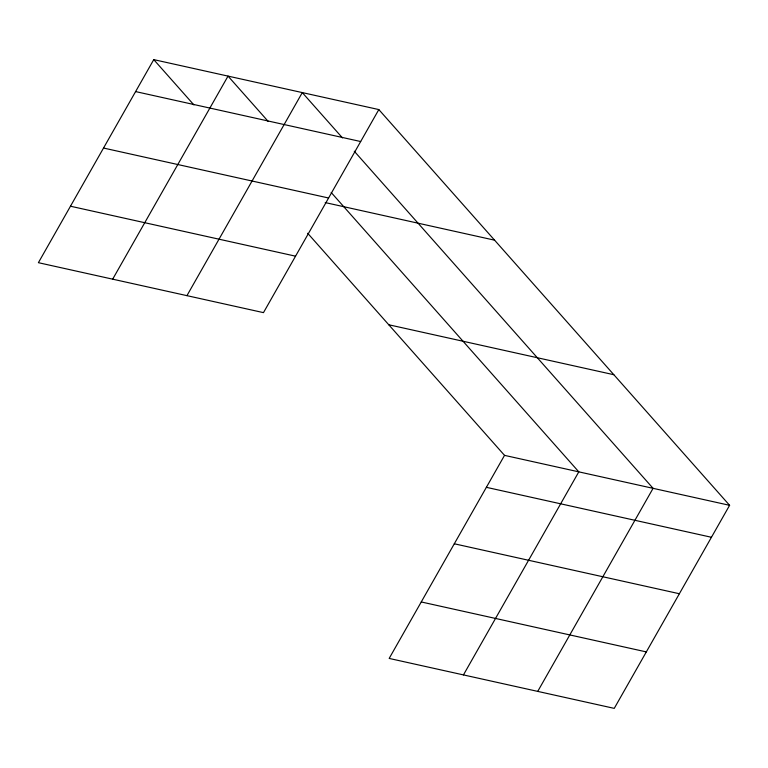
<?xml version="1.0" encoding="UTF-8"?>
<svg xmlns="http://www.w3.org/2000/svg" width="768" height="768" viewBox="0 0 768 768"><rect width="100%" height="100%" fill="white"/><g stroke="black" fill="none" stroke-linecap="round" stroke-linejoin="round"><path stroke-width="1.15" d="M153.754 59.626L38.4 262.685L263.472 312.634L378.826 109.574L153.754 59.626L193.91 104.928M112.675 279.168L228.029 76.109L268.186 121.421M186.941 295.651L302.294 92.592L342.461 137.904M307.68 233.27L504.528 455.366L389.174 658.426L614.246 708.374L729.6 505.315L378.826 109.574M463.45 674.909L578.803 471.85L331.181 192.49M537.725 691.392L653.078 488.333L354.269 151.229M135.6 91.584L360.672 141.533M103.526 148.042L328.589 198M325.219 202.579L494.582 240.173M70.474 206.218L295.546 256.176M388.771 324.768L613.843 374.717M504.528 455.366L729.6 505.315M486.374 487.325L711.446 537.274M454.301 543.782L679.373 593.741M421.258 601.958L646.32 651.907"/></g></svg>
